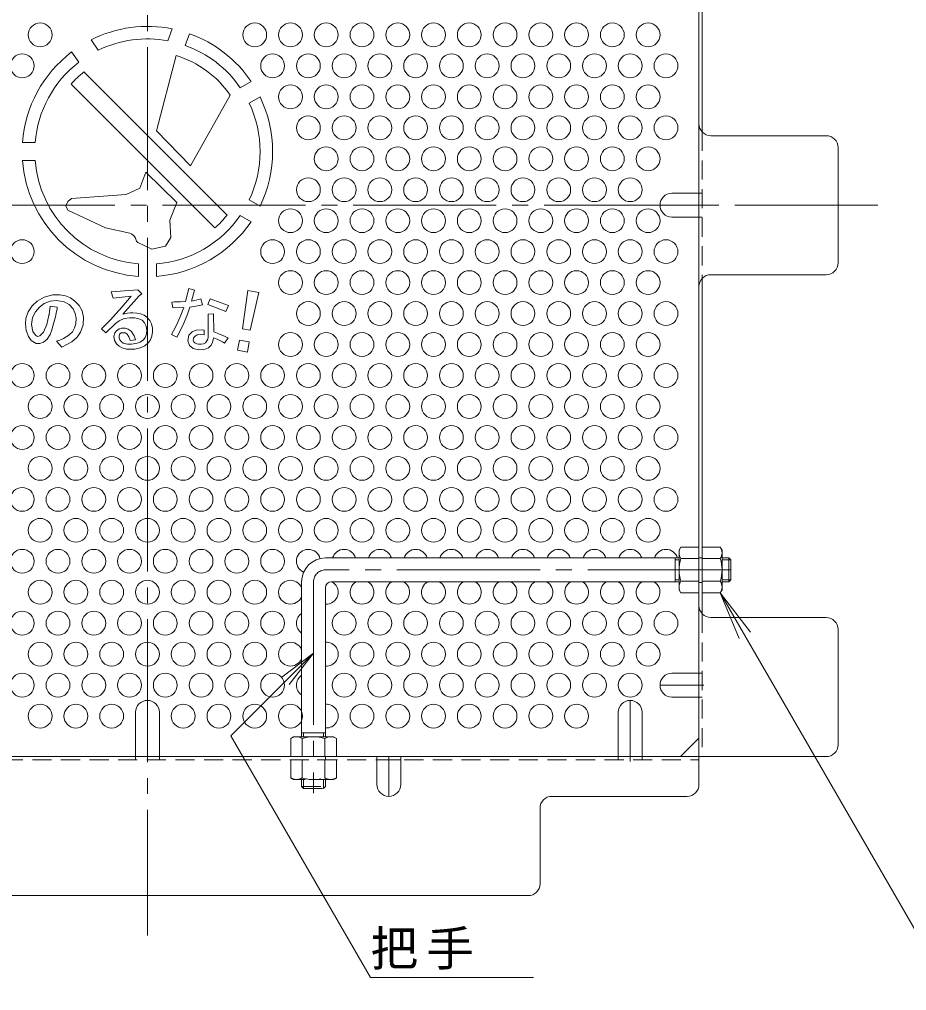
# Model space of a CAD drawing. Units: millimetres at full size, sheet at 1:4; details may follow other scales. Extents: x -1070 to 1072, y -788 to 718.
# Drawn here: x 283 to 506.2, y 275.9 to 520.4 of the extents above; entities that cross this region are included whole.
import ezdxf

# ---------------------------------------------------------------- set-up
doc = ezdxf.new("R2010")
doc.units = ezdxf.units.MM
doc.header["$LTSCALE"] = 4
for name, pattern in [('CHAIN1', [8, 5, -1, 1, -1]), ('CHAIN2', [12, 9, -1, 1, -1]), ('DASHED1', [1.8, 1.2, -0.6])]:
    doc.linetypes.add(name, pattern=pattern)
for name, color, linetype, lineweight in [('4-1', 3, 'Continuous', 9), ('4-5', 7, 'Continuous', 9), ('4-6', 2, 'Continuous', 9), ('4-7', 6, 'Continuous', 5), ('4-8', 2, 'Continuous', 9), ('4-9', 2, 'Continuous', 9), ('4-C', 3, 'Continuous', 9)]:
    doc.layers.add(name, color=color, linetype=linetype, lineweight=lineweight)
doc.styles.add('ＭＳ ゴシック', font='')
doc.styles.get('ＭＳ ゴシック').set_extended_font_data('MS Gothic')

msp = doc.modelspace()

# ---------------------------------------------------------------- linework, layer by layer
at = {"layer": '4-1'}
for p, q in [((449.006, 384.808), (360.006, 384.808)), ((448.006, 378.808), (448.006, 384.808)), ((448.006, 384.308), (449.006, 384.308)), ((461.506, 384.808), (459.806, 384.808)), ((459.806, 384.308), (462.006, 384.308)), ((461.506, 378.808), (461.506, 384.808)), ((461.506, 384.808), (462.006, 384.308)), ((462.006, 379.308), (462.006, 384.308)), ((448.006, 379.308), (449.006, 379.308)), ((459.806, 379.308), (462.006, 379.308)), ((461.506, 378.808), (462.006, 379.308)), ((354.006, 378.808), (354.006, 339.808)), ((360.006, 377.308), (360.006, 339.808)), ((449.006, 378.808), (361.506, 378.808)), ((461.506, 378.808), (459.806, 378.808)), ((354.006, 340.808), (360.006, 340.808)), ((354.506, 340.808), (354.506, 339.808)), ((359.506, 340.808), (359.506, 339.808))]:
    msp.add_line(p, q, dxfattribs=at)
at = {"layer": '4-1', "linetype": 'CHAIN2'}
for p, q in [((462.006, 381.808), (360.006, 381.808)), ((357.006, 378.808), (357.006, 325.576))]:
    msp.add_line(p, q, dxfattribs=at)
at = {"layer": '4-1', "linetype": 'DASHED1'}
for p, q in [((354.006, 327.308), (354.006, 329.008)), ((354.506, 329.008), (354.506, 326.808)), ((359.506, 329.008), (359.506, 326.808)), ((360.006, 327.308), (360.006, 329.008)), ((354.006, 327.308), (360.006, 327.308)), ((354.006, 327.308), (354.506, 326.808)), ((354.506, 326.808), (359.506, 326.808)), ((360.006, 327.308), (359.506, 326.808))]:
    msp.add_line(p, q, dxfattribs=at)
at = {"layer": '4-1'}
for centre, radius in [((360.006, 378.808), 6), ((361.506, 377.308), 1.5)]:
    msp.add_arc(centre, radius, 90, 180, dxfattribs=at)
at = {"layer": '4-1', "linetype": 'CHAIN2'}
msp.add_arc((360.006, 378.808), 3, 90, 180, dxfattribs=at)
at = {"layer": '4-5'}
for p, q in [((459.373, 376.058), (517.19, 275.915)), ((459.373, 376.058), (464.156, 364.509)), ((459.373, 376.058), (466.983, 366.141)), ((357.006, 360.869), (349.073, 354.781)), ((412.333, 279.165), (371.333, 279.165))]:
    msp.add_line(p, q, dxfattribs=at)
msp.add_lwpolyline([(371.333, 279.165), (336.183, 340.046), (357.006, 360.869), (350.919, 352.936)], dxfattribs=at)
at = {"layer": '4-6'}
for centre in [(288.206, 516.48), (342.206, 516.48), (351.206, 516.48), (360.206, 516.48), (369.206, 516.48), (378.206, 516.48), (387.206, 516.48), (396.206, 516.48), (405.206, 516.48), (414.206, 516.48), (423.206, 516.48), (432.206, 516.48), (441.206, 516.48), (283.706, 508.686), (346.706, 508.686), (355.706, 508.686), (364.706, 508.686), (373.706, 508.686), (382.706, 508.686), (391.706, 508.686), (400.706, 508.686), (409.706, 508.686), (418.706, 508.686), (427.706, 508.686), (436.706, 508.686), (445.706, 508.686), (351.206, 500.892), (360.206, 500.892), (369.206, 500.892), (378.206, 500.892), (387.206, 500.892), (396.206, 500.892), (405.206, 500.892), (414.206, 500.892), (423.206, 500.892), (432.206, 500.892), (441.206, 500.892), (355.706, 493.097), (364.706, 493.097), (373.706, 493.097), (382.706, 493.097), (391.706, 493.097), (400.706, 493.097), (409.706, 493.097), (418.706, 493.097), (427.706, 493.097), (436.706, 493.097), (445.706, 493.097), (360.206, 485.303), (369.206, 485.303), (378.206, 485.303), (387.206, 485.303), (396.206, 485.303), (405.206, 485.303), (414.206, 485.303), (423.206, 485.303), (432.206, 485.303), (441.206, 485.303), (355.706, 477.509), (364.706, 477.509), (373.706, 477.509), (382.706, 477.509), (391.706, 477.509), (400.706, 477.509), (409.706, 477.509), (418.706, 477.509), (427.706, 477.509), (436.706, 477.509), (351.206, 469.715), (360.206, 469.715), (369.206, 469.715), (378.206, 469.715), (387.206, 469.715), (396.206, 469.715), (405.206, 469.715), (414.206, 469.715), (423.206, 469.715), (432.206, 469.715), (441.206, 469.715), (283.706, 461.92), (346.706, 461.92), (355.706, 461.92), (364.706, 461.92), (373.706, 461.92), (382.706, 461.92), (391.706, 461.92), (400.706, 461.92), (409.706, 461.92), (418.706, 461.92), (427.706, 461.92), (436.706, 461.92), (445.706, 461.92), (351.206, 454.126), (360.206, 454.126), (369.206, 454.126), (378.206, 454.126), (387.206, 454.126), (396.206, 454.126), (405.206, 454.126), (414.206, 454.126), (423.206, 454.126), (432.206, 454.126), (441.206, 454.126), (355.706, 446.332), (364.706, 446.332), (373.706, 446.332), (382.706, 446.332), (391.706, 446.332), (400.706, 446.332), (409.706, 446.332), (418.706, 446.332), (427.706, 446.332), (436.706, 446.332), (445.706, 446.332), (351.206, 438.538), (360.206, 438.538), (369.206, 438.538), (378.206, 438.538), (387.206, 438.538), (396.206, 438.538), (405.206, 438.538), (414.206, 438.538), (423.206, 438.538), (432.206, 438.538), (441.206, 438.538), (283.706, 430.744), (292.706, 430.744), (301.706, 430.744), (310.706, 430.744), (319.706, 430.744), (328.706, 430.744), (337.706, 430.744), (346.706, 430.744), (355.706, 430.744), (364.706, 430.744), (373.706, 430.744), (382.706, 430.744), (391.706, 430.744), (400.706, 430.744), (409.706, 430.744), (418.706, 430.744), (427.706, 430.744), (436.706, 430.744), (445.706, 430.744), (288.206, 422.949), (297.206, 422.949), (306.206, 422.949), (315.206, 422.949), (324.206, 422.949), (333.206, 422.949), (342.206, 422.949), (351.206, 422.949), (360.206, 422.949), (369.206, 422.949), (378.206, 422.949), (387.206, 422.949), (396.206, 422.949), (405.206, 422.949), (414.206, 422.949), (423.206, 422.949), (432.206, 422.949), (441.206, 422.949), (283.706, 415.155), (292.706, 415.155), (301.706, 415.155), (310.706, 415.155), (319.706, 415.155), (328.706, 415.155), (337.706, 415.155), (346.706, 415.155), (355.706, 415.155), (364.706, 415.155), (373.706, 415.155), (382.706, 415.155), (391.706, 415.155), (400.706, 415.155), (409.706, 415.155), (418.706, 415.155), (427.706, 415.155), (436.706, 415.155), (445.706, 415.155), (288.206, 407.361), (297.206, 407.361), (306.206, 407.361), (315.206, 407.361), (324.206, 407.361), (333.206, 407.361), (342.206, 407.361), (351.206, 407.361), (360.206, 407.361), (369.206, 407.361), (378.206, 407.361), (387.206, 407.361), (396.206, 407.361), (405.206, 407.361), (414.206, 407.361), (423.206, 407.361), (432.206, 407.361), (441.206, 407.361), (283.706, 399.567), (292.706, 399.567), (301.706, 399.567), (310.706, 399.567), (319.706, 399.567), (328.706, 399.567), (337.706, 399.567), (346.706, 399.567), (355.706, 399.567), (364.706, 399.567), (373.706, 399.567), (382.706, 399.567), (391.706, 399.567), (400.706, 399.567), (409.706, 399.567), (418.706, 399.567), (427.706, 399.567), (436.706, 399.567), (445.706, 399.567), (288.206, 391.772), (297.206, 391.772), (306.206, 391.772), (315.206, 391.772), (324.206, 391.772), (333.206, 391.772), (342.206, 391.772), (351.206, 391.772), (360.206, 391.772), (369.206, 391.772), (378.206, 391.772), (387.206, 391.772), (396.206, 391.772), (405.206, 391.772), (414.206, 391.772), (423.206, 391.772), (432.206, 391.772), (441.206, 391.772), (283.706, 383.978), (292.706, 383.978), (301.706, 383.978), (310.706, 383.978), (319.706, 383.978), (328.706, 383.978), (337.706, 383.978), (346.706, 383.978), (288.206, 376.184), (297.206, 376.184), (306.206, 376.184), (315.206, 376.184), (324.206, 376.184), (333.206, 376.184), (342.206, 376.184), (283.706, 368.39), (292.706, 368.39), (301.706, 368.39), (310.706, 368.39), (319.706, 368.39), (328.706, 368.39), (337.706, 368.39), (346.706, 368.39), (364.706, 368.39), (373.706, 368.39), (382.706, 368.39), (391.706, 368.39), (400.706, 368.39), (409.706, 368.39), (418.706, 368.39), (427.706, 368.39), (436.706, 368.39), (445.706, 368.39), (288.206, 360.595), (297.206, 360.595), (306.206, 360.595), (315.206, 360.595), (324.206, 360.595), (333.206, 360.595), (342.206, 360.595), (369.206, 360.595), (378.206, 360.595), (387.206, 360.595), (396.206, 360.595), (405.206, 360.595), (414.206, 360.595), (423.206, 360.595), (432.206, 360.595), (441.206, 360.595), (283.706, 352.801), (292.706, 352.801), (301.706, 352.801), (310.706, 352.801), (319.706, 352.801), (328.706, 352.801), (337.706, 352.801), (346.706, 352.801), (364.706, 352.801), (373.706, 352.801), (382.706, 352.801), (391.706, 352.801), (400.706, 352.801), (409.706, 352.801), (418.706, 352.801), (427.706, 352.801), (436.706, 352.801), (288.206, 345.007), (297.206, 345.007), (306.206, 345.007), (324.206, 345.007), (333.206, 345.007), (342.206, 345.007), (351.206, 345.007), (369.206, 345.007), (378.206, 345.007), (387.206, 345.007), (396.206, 345.007), (405.206, 345.007), (414.206, 345.007), (423.206, 345.007)]:
    msp.add_circle(centre, 3, dxfattribs=at)
for centre, start, end in [((355.706, 383.978), 12.91003, 246.5935), ((364.706, 383.978), 16.06405, 163.93595), ((373.706, 383.978), 16.06405, 163.93595), ((382.706, 383.978), 16.06405, 163.93595), ((391.706, 383.978), 16.06405, 163.93595), ((400.706, 383.978), 16.06405, 163.93595), ((409.706, 383.978), 16.06405, 163.93595), ((418.706, 383.978), 16.06405, 163.93595), ((427.706, 383.978), 16.06405, 163.93595), ((436.706, 383.978), 16.06405, 163.93595), ((445.706, 383.978), 16.06405, 163.93595), ((351.206, 376.184), 21.03947, 338.96053), ((360.206, 376.184), 266.17745, 63.64811), ((369.206, 376.184), 118.98011, 61.01989), ((378.206, 376.184), 118.98011, 61.01989), ((387.206, 376.184), 118.98011, 61.01989), ((396.206, 376.184), 118.98011, 61.01989), ((405.206, 376.184), 118.98011, 61.01989), ((414.206, 376.184), 118.98011, 61.01989), ((423.206, 376.184), 118.98011, 61.01989), ((432.206, 376.184), 118.98011, 61.01989), ((441.206, 376.184), 118.98011, 61.01989), ((355.706, 368.39), 124.51811, 235.48189), ((351.206, 360.595), 21.03947, 338.96053), ((360.206, 360.595), 266.17745, 93.82255), ((355.706, 352.801), 124.51811, 235.48189), ((360.206, 345.007), 266.17745, 93.82255)]:
    msp.add_arc(centre, 3, start, end, dxfattribs=at)
at = {"layer": '4-7', "color": 2, "linetype": 'CHAIN2', "lineweight": 9}
for p, q in [((315.206, 657.415), (315.206, 289.808)), ((499.01, 473.612), (131.403, 473.612))]:
    msp.add_line(p, q, dxfattribs=at)
at = {"layer": '4-7', "color": 2, "lineweight": 9}
for p, q in [((454.006, 327.808), (454.006, 619.415)), ((454.806, 576.459), (454.806, 492.073)), ((486.01, 491.112), (457.006, 491.112)), ((489.01, 459.111), (489.01, 488.112)), ((454.806, 370.77), (454.806, 455.151)), ((457.006, 456.111), (486.01, 456.111)), ((486.01, 369.809), (457.006, 369.809)), ((489.01, 337.808), (489.01, 366.809)), ((449.394, 334.808), (454.006, 339.42)), ((144.403, 334.808), (486.01, 334.808)), ((372.956, 334.008), (378.956, 334.008)), ((417.005, 324.808), (451.006, 324.808)), ((414.005, 302.808), (414.005, 321.808)), ((219.407, 299.808), (411.005, 299.808))]:
    msp.add_line(p, q, dxfattribs=at)
at = {"layer": '4-7', "color": 2, "linetype": 'DASHED1', "lineweight": 9}
for p, q in [((454.806, 492.073), (454.806, 455.151)), ((454.006, 476.612), (454.806, 476.612)), ((454.006, 470.612), (454.806, 470.612)), ((454.806, 384.808), (454.006, 384.808)), ((454.806, 378.608), (454.006, 378.608)), ((454.806, 370.77), (454.806, 334.804)), ((454.006, 355.801), (454.806, 355.801)), ((454.006, 349.801), (454.806, 349.801)), ((257.456, 334.008), (454.006, 334.008)), ((312.206, 334.808), (312.206, 334.008)), ((318.206, 334.808), (318.206, 334.008)), ((360.006, 334.808), (360.006, 334.008)), ((433.706, 334.808), (433.706, 334.008)), ((439.706, 334.808), (439.706, 334.008))]:
    msp.add_line(p, q, dxfattribs=at)
at = {"layer": '4-7', "color": 2, "lineweight": 9}
for centre, start, end in [((457.006, 494.112), 180, 270), ((486.01, 488.112), 0, 90), ((486.01, 459.111), 270, 0), ((457.006, 453.111), 90, 180), ((457.006, 372.809), 180, 270), ((486.01, 366.809), 0, 90), ((486.01, 337.808), 270, 0), ((451.006, 327.808), 270, 0), ((417.005, 321.808), 90, 180), ((411.005, 302.808), 270, 0)]:
    msp.add_arc(centre, 3, start, end, dxfattribs=at)
at = {"layer": '4-8'}
for p, q in [((447.206, 476.612), (454.006, 476.612)), ((447.206, 470.612), (454.006, 470.612)), ((447.206, 355.801), (454.006, 355.801)), ((447.206, 349.801), (454.006, 349.801)), ((312.206, 345.958), (312.206, 334.808)), ((318.206, 345.958), (318.206, 334.808)), ((433.706, 345.958), (433.706, 334.808)), ((439.706, 345.958), (439.706, 334.808)), ((372.956, 327.808), (372.956, 334.808)), ((378.956, 327.808), (378.956, 334.808))]:
    msp.add_line(p, q, dxfattribs=at)
at = {"layer": '4-8', "linetype": 'CHAIN1'}
for p, q in [((456.714, 473.612), (444.206, 473.612)), ((455.206, 352.801), (444.206, 352.801)), ((315.206, 334.808), (315.206, 348.958)), ((436.706, 333.608), (436.706, 348.958)), ((375.956, 334.808), (375.956, 324.808))]:
    msp.add_line(p, q, dxfattribs=at)
at = {"layer": '4-8'}
for centre, start, end in [((447.206, 473.612), 90, 270), ((447.206, 352.801), 90, 270), ((315.206, 345.958), 0, 180), ((436.706, 345.958), 0, 180), ((375.956, 327.808), 180, 0)]:
    msp.add_arc(centre, 3, start, end, dxfattribs=at)
at = {"layer": '4-9'}
for p, q in [((449.006, 386.808), (449.439, 387.558)), ((449.006, 376.808), (449.006, 386.808)), ((454.006, 387.558), (449.439, 387.558)), ((454.006, 376.058), (454.006, 387.558)), ((454.806, 376.058), (454.806, 387.558)), ((454.806, 387.558), (459.373, 387.558)), ((459.806, 386.808), (459.373, 387.558)), ((459.806, 376.808), (459.806, 386.808)), ((449.439, 384.672), (454.006, 384.672)), ((459.373, 384.672), (454.806, 384.672)), ((449.439, 378.945), (454.006, 378.945)), ((459.373, 378.945), (454.806, 378.945)), ((449.006, 376.808), (449.439, 376.058)), ((459.806, 376.808), (459.373, 376.058)), ((454.006, 376.058), (449.439, 376.058)), ((454.806, 376.058), (459.373, 376.058)), ((352.006, 339.808), (351.256, 339.375)), ((352.006, 339.808), (362.006, 339.808)), ((362.006, 339.808), (362.756, 339.375)), ((351.256, 334.808), (351.256, 339.375)), ((354.143, 339.375), (354.143, 334.808)), ((359.87, 339.375), (359.87, 334.808)), ((362.756, 334.808), (362.756, 339.375)), ((351.256, 334.808), (362.756, 334.808))]:
    msp.add_line(p, q, dxfattribs=at)
at = {"layer": '4-9', "linetype": 'DASHED1'}
for p, q in [((362.756, 334.008), (351.256, 334.008)), ((351.256, 334.008), (351.256, 329.441)), ((354.143, 329.441), (354.143, 334.008)), ((359.87, 329.441), (359.87, 334.008)), ((362.756, 334.008), (362.756, 329.441)), ((352.006, 329.008), (351.256, 329.441)), ((362.006, 329.008), (352.006, 329.008)), ((362.006, 329.008), (362.756, 329.441))]:
    msp.add_line(p, q, dxfattribs=at)
at = {"layer": '4-9'}
for centre, radius, start, end in [((452.288, 385.913), 3.29, 149.99998, 176.07924), ((456.524, 385.913), 3.29, 3.92076, 30.00002), ((451.741, 386.148), 2.735, 180.2103, 212.68507), ((458.689, 381.808), 9.683, 162.79973, 197.20026), ((457.071, 386.148), 2.735, 327.31493, 359.7897), ((450.124, 381.808), 9.683, 342.79974, 17.20027), ((451.741, 377.468), 2.735, 147.31491, 179.78969), ((457.071, 377.468), 2.735, 0.21031, 32.68509), ((452.288, 377.703), 3.29, 183.92075, 210), ((456.524, 377.703), 3.29, 330, 356.07925), ((352.901, 336.526), 3.29, 93.92075, 120), ((352.666, 337.074), 2.735, 57.31491, 89.78969), ((357.006, 330.126), 9.683, 72.79973, 107.20026), ((361.346, 337.074), 2.735, 90.2103, 122.68507), ((361.111, 336.526), 3.29, 59.99998, 86.07924)]:
    msp.add_arc(centre, radius, start, end, dxfattribs=at)
at = {"layer": '4-9', "linetype": 'DASHED1'}
for centre, radius, start, end in [((352.901, 332.29), 3.29, 239.99998, 266.07924), ((352.666, 331.743), 2.735, 270.2103, 302.68507), ((357.006, 338.691), 9.683, 252.79973, 287.20026), ((361.346, 331.743), 2.735, 237.31491, 269.78969), ((361.111, 332.29), 3.29, 273.92075, 300)]:
    msp.add_arc(centre, radius, start, end, dxfattribs=at)
at = {"layer": '4-C'}
for p, q in [((321.475, 517.987), (320.384, 514.99)), ((325.823, 516.774), (324.745, 513.814)), ((301.01, 515.237), (302.838, 512.627)), ((297.929, 509.594), (296.121, 512.177)), ((322.442, 511.256), (317.497, 492.366)), ((299.185, 507.148), (335.237, 471.096)), ((295.989, 504.106), (332.196, 467.9)), ((338.556, 503.196), (341.291, 504.775)), ((336.042, 501.291), (326.055, 483.481)), ((340.806, 499.299), (343.541, 500.878)), ((317.497, 492.366), (326.055, 483.481)), ((283.787, 489.367), (286.946, 489.367)), ((283.787, 484.867), (286.946, 484.867)), ((313.262, 477.94), (314.836, 481.953)), ((314.836, 481.953), (322.569, 474.251)), ((309.854, 476.289), (313.262, 477.94)), ((343.541, 473.356), (340.806, 474.935)), ((294.658, 473.429), (295.156, 472.376)), ((304.67, 467.94), (295.156, 472.376)), ((320.837, 469.835), (322.569, 474.251)), ((321.067, 465.482), (320.837, 469.835)), ((341.291, 469.459), (338.556, 471.038)), ((310.746, 466.556), (304.67, 467.94)), ((312.181, 465.29), (312.453, 464.545)), ((312.778, 464.189), (312.453, 464.545)), ((316.345, 462.526), (312.778, 464.189)), ((312.956, 458.857), (312.956, 455.698)), ((317.456, 458.857), (317.456, 455.698)), ((289.213, 450.504), (287.483, 449.457)), ((291.399, 451.073), (289.213, 450.504)), ((293.176, 451.051), (291.399, 451.073)), ((294.565, 450.777), (293.176, 451.051)), ((295.817, 450.276), (294.565, 450.777)), ((296.956, 449.479), (295.817, 450.276)), ((341.072, 442.168), (343.213, 451.674)), ((286.185, 448.295), (285.16, 446.77)), ((287.483, 449.457), (286.185, 448.295)), ((287.059, 446.78), (288.039, 447.974)), ((288.039, 447.974), (289.203, 448.832)), ((289.203, 448.832), (290.704, 449.476)), ((290.473, 446.114), (290.772, 448.211)), ((290.704, 449.476), (292.328, 449.659)), ((292.219, 446.428), (292.47, 447.498)), ((292.328, 449.659), (294.228, 449.322)), ((294.228, 449.322), (295.545, 448.648)), ((295.545, 448.648), (296.556, 447.484)), ((296.556, 447.484), (297.047, 446.381)), ((297.996, 448.373), (296.956, 449.479)), ((298.762, 447.055), (297.996, 448.373)), ((327.49, 449.721), (326.264, 449.492)), ((284.637, 445.085), (284.5, 443.741)), ((285.16, 446.77), (284.637, 445.085)), ((286.047, 443.593), (286.323, 445.309)), ((286.323, 445.309), (287.059, 446.78)), ((290.434, 445.902), (289.903, 443.545)), ((291.695, 444.06), (292.083, 445.472)), ((292.083, 445.472), (292.219, 446.428)), ((297.047, 446.381), (297.292, 445.217)), ((297.292, 445.217), (297.23, 443.777)), ((299.13, 445.462), (298.762, 447.055)), ((299.007, 443.471), (299.13, 445.462)), ((330.495, 446.201), (330.495, 442.056)), ((284.5, 443.741), (284.659, 442.079)), ((286.354, 441.86), (286.047, 443.593)), ((289.903, 443.545), (289.082, 441.616)), ((291.126, 442.215), (291.695, 444.06)), ((296.893, 442.705), (296.373, 441.755)), ((297.23, 443.777), (296.893, 442.705)), ((298.395, 441.663), (299.007, 443.471)), ((339.147, 442.508), (341.072, 442.168)), ((284.659, 442.079), (285.297, 440.53)), ((285.297, 440.53), (285.912, 439.574)), ((287.042, 440.884), (286.354, 441.86)), ((287.53, 440.596), (287.042, 440.884)), ((288.173, 440.729), (287.53, 440.596)), ((289.082, 441.616), (288.173, 440.729)), ((290.01, 439.916), (290.739, 441.077)), ((290.739, 441.077), (291.126, 442.215)), ((294.105, 440.039), (293.186, 439.671)), ((295.423, 440.866), (294.105, 440.039)), ((296.373, 441.755), (295.423, 440.866)), ((296.219, 439.212), (297.506, 440.376)), ((297.506, 440.376), (298.395, 441.663)), ((312.168, 439.761), (311.849, 440.757)), ((327.49, 442.135), (326.428, 441.71)), ((328.942, 442.257), (327.49, 442.135)), ((329.465, 440.959), (328.524, 441.033)), ((329.489, 442.187), (328.942, 442.257)), ((329.489, 442.187), (329.465, 440.959)), ((330.495, 442.056), (330.469, 440.755)), ((285.912, 439.574), (287.21, 438.8)), ((287.21, 438.8), (288.12, 438.777)), ((288.12, 438.777), (289.054, 439.119)), ((289.054, 439.119), (290.01, 439.916)), ((293.186, 439.671), (292.298, 439.365)), ((292.298, 439.365), (293.707, 437.894)), ((293.707, 437.894), (296.219, 439.212)), ((310.799, 439.786), (310.839, 439.561)), ((312.168, 439.761), (310.839, 439.561))]:
    msp.add_line(p, q, dxfattribs=at)
for points in [[(309.854, 476.289), (296.123, 475.334), (295.156, 474.56), (294.658, 473.429)], [(316.345, 462.526), (319.762, 463.307), (321.067, 465.482)], [(311.849, 440.757), (311.115, 441.875), (310.37, 442.383), (309.59, 442.7), (308.721, 442.677), (308.066, 442.53), (307.388, 441.999), (306.97, 441.48), (306.767, 440.667), (306.914, 439.583), (307.445, 438.679), (308.066, 438.115), (308.823, 437.708), (309.907, 437.414), (311.047, 437.335), (312.018, 437.358), (313.385, 437.674), (314.514, 438.239), (315.474, 439.018), (315.96, 439.696), (316.344, 440.644), (316.513, 441.728), (316.479, 442.7), (316.236, 443.782), (315.8, 444.611), (315.089, 445.45), (314.388, 445.896), (313.453, 446.268), (312.507, 446.459), (311.53, 446.502), (310.829, 446.491), (310.191, 446.406), (309.055, 446.168), (313.126, 450.775), (313.776, 451.278), (312.819, 452.334), (306.111, 451.781)], [(326.264, 449.492), (327.016, 452.222), (325.643, 452.68), (324.825, 449.362), (323.55, 449.296), (322.03, 449.247), (321.38, 449.207)], [(306.111, 451.781), (306.574, 450.213), (311.101, 450.691), (308.805, 447.912), (305.898, 444.779), (303.628, 442.456), (304.782, 441.447), (307.145, 443.863), (308.061, 444.54), (309.389, 445.071), (310.809, 445.244), (312.017, 445.23), (313.079, 445.018), (313.862, 444.646), (314.46, 443.996), (314.879, 443.156), (315.042, 442.087), (314.961, 441.109), (314.662, 440.312), (314.184, 439.716), (313.422, 439.15), (312.641, 438.876), (311.215, 438.661), (310.155, 438.657), (309.76, 438.702), (309.105, 438.916), (308.698, 439.199), (308.247, 439.741), (308.055, 440.215), (308.055, 440.735), (308.269, 441.198), (308.631, 441.446), (309.116, 441.525), (309.669, 441.446), (310.132, 441.107), (310.539, 440.486), (310.799, 439.786)], [(321.38, 449.207), (321.623, 447.77), (324.365, 447.858), (323.636, 445.956), (322.839, 444.187), (322.154, 442.75), (321.247, 441.047), (322.618, 440.361), (324.1, 443.302), (325.228, 445.912), (325.913, 447.969), (327.408, 448.201), (329.027, 448.528), (328.667, 450.032), (327.49, 449.721)], [(343.213, 451.674), (340.446, 452.162), (339.147, 442.508)], [(292.47, 447.498), (292.528, 447.954), (290.772, 448.211)], [(326.428, 441.71), (325.641, 440.871), (325.368, 439.468), (325.758, 438.259), (326.733, 437.518), (328.019, 437.245), (329.042, 437.253), (329.772, 437.366), (330.566, 437.744), (331.221, 438.349), (331.612, 439.093), (331.788, 439.71), (331.877, 440.189), (332.784, 439.861), (334.081, 439.219), (334.623, 438.866), (335.492, 440.214), (334.157, 440.844), (333.174, 441.247), (331.889, 441.701), (331.844, 446.293), (330.495, 446.201)], [(328.524, 441.033), (327.763, 440.949), (327.183, 440.671), (326.929, 440.429), (326.798, 440.149), (326.759, 439.634), (326.876, 439.246), (327.157, 438.935), (327.662, 438.702), (328.06, 438.644), (328.74, 438.605), (329.304, 438.702), (329.838, 438.974), (330.197, 439.43), (330.382, 439.906), (330.479, 440.431), (330.469, 440.755)]]:
    msp.add_lwpolyline(points, dxfattribs=at)
for points in [[(330.97, 450.02), (330.425, 448.596), (334.978, 446.855), (335.576, 448.367)], [(337.905, 437.089), (340.394, 436.65), (340.847, 439.217), (338.358, 439.656)]]:
    msp.add_lwpolyline(points, close=True, dxfattribs=at)
for centre, radius, start, end in [((315.206, 487.117), 31.5, 78.52075, 116.78679), ((315.206, 487.117), 31.5, 34.09604, 70.30427), ((315.206, 487.117), 28.35, 79.47578, 115.8668), ((315.206, 487.117), 28.35, 34.55207, 70.33808), ((315.206, 487.117), 31.5, 127.29244, 175.90396), ((315.206, 487.117), 25.2, 34.22699, 73.31452), ((315.206, 487.117), 28.35, 127.54732, 175.44793), ((315.206, 487.117), 25.65, 128.65434, 138.52038), ((315.206, 487.117), 28.35, 334.55207, 25.44793), ((315.206, 487.117), 31.5, 334.09604, 25.90396), ((315.206, 487.117), 31.5, 184.09604, 265.90396), ((315.206, 487.117), 28.35, 184.55207, 265.44793), ((315.206, 487.117), 28.35, 274.55207, 325.44793), ((315.206, 487.117), 31.5, 274.09604, 325.90396), ((315.206, 487.117), 25.65, 311.47962, 321.34566), ((310.302, 464.606), 2, 20, 77.17135), ((287.8, 446.495), 2.7, 347.30733, 351.8699)]:
    msp.add_arc(centre, radius, start, end, dxfattribs=at)

# ---------------------------------------------------------------- texts
at = {"layer": '4-5', "insert": (371.333, 281.165), "char_height": 8.798, "attachment_point": 7, "style": 'ＭＳ ゴシック'}
msp.add_mtext('\\T1.17;把手', dxfattribs=at)

doc.saveas('drawing.dxf')
